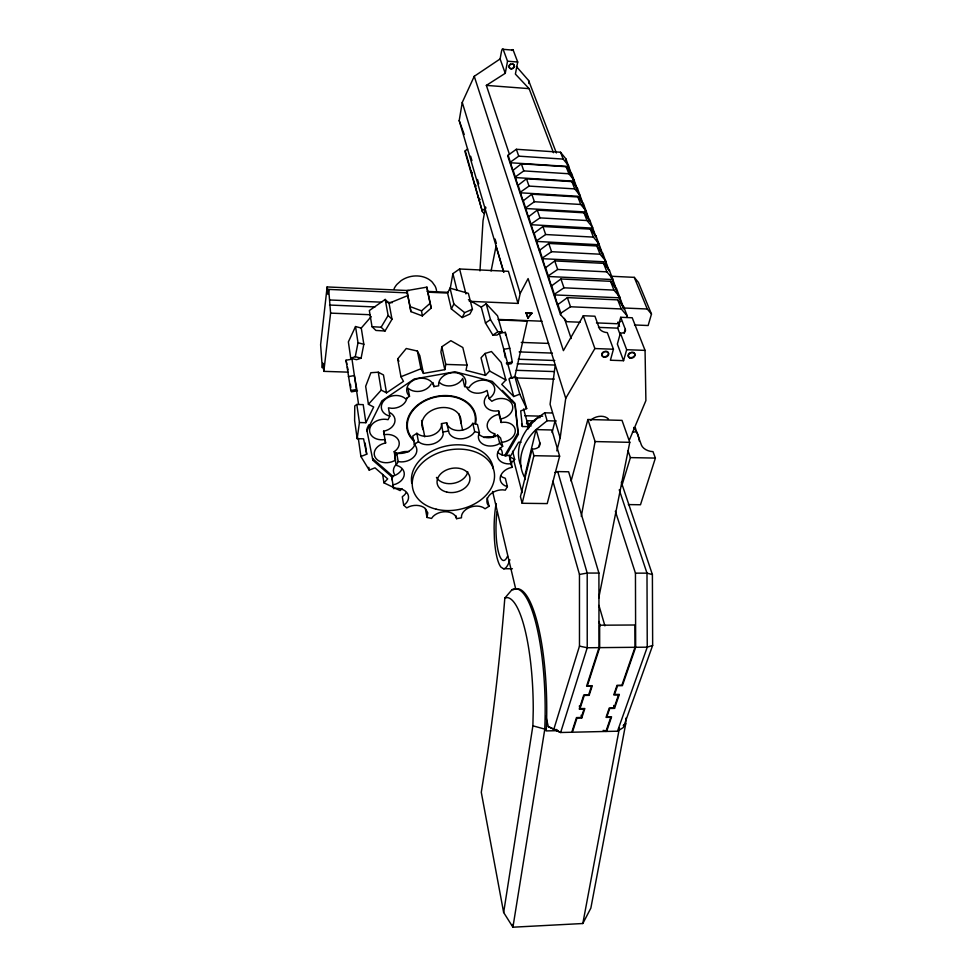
<?xml version="1.0" encoding="UTF-8"?>
<svg xmlns="http://www.w3.org/2000/svg" width="976" height="976" viewBox="0 0 976 976"><rect width="100%" height="100%" fill="white"/><g stroke="black" fill="none" stroke-linecap="round" stroke-linejoin="round"><path stroke-width="1.46" d="M489.061 506.263L487.732 504.58A13.542 9.638 -13.5 0 1 489.989 494.649A13.542 9.638 -13.5 0 1 502.579 489.842L505.3 490.159L507.398 486.609L504.995 485.755A13.713 9.882 -14.3 0 1 500.371 476.849A13.713 9.882 -14.3 0 1 509.106 468.138L511.924 467.358L511.509 463.661L508.618 463.893A13.92 10.187 -14.5 0 1 500.505 448.021L502.664 446.276L499.736 443.446L497.138 444.763A14.115 10.48 -13.9 0 1 478.569 435.076L479.436 432.819L477.459 424.499L472.787 423.352L471.237 425.438A14.14 10.651 -12.7 0 1 447.35 424.865L446.63 422.718L441.506 423.621L441.457 425.914A14.164 10.663 -11.1 0 1 418.972 434.735L416.874 433.295L412.775 436.004L414.324 444.397L415.813 446.252A14.164 10.529 -9.9 0 1 401.038 461.904L398.159 461.563L396.207 465.271L398.794 466.174A13.993 10.248 -9.2 0 1 395.792 484.096L392.962 484.889L393.657 488.537L396.585 488.305A13.774 9.943 -9.4 0 1 407.492 493.514A13.774 9.943 -9.4 0 1 405.748 503.579L403.71 505.239L406.76 507.874L409.261 506.617A13.591 9.675 -10.1 0 1 425.17 508.374L427.793 512.839L427 517.439L431.551 518.427L433.002 516.511A13.469 9.528 -11.2 0 1 445.446 511.729A13.469 9.528 -11.2 0 1 455.914 516.743L456.597 518.671L461.465 517.792L461.538 515.731A13.444 9.516 -12.4 0 1 469.956 507.325A13.444 9.516 -12.4 0 1 483.132 507.483L485.06 508.777L489.061 506.263L487.122 497.87M441.506 423.621L443.202 434.271A14.25 10.675 -11.1 0 1 420.558 443.128L418.448 441.689L416.874 433.295M503.653 912.499L532.884 725.815L533.238 710.138A102.639 24.376 88.7 0 0 507.386 597.58L504.824 598.081L503.689 611.806A574.169 96.148 -88.6 0 1 487.658 752.252L481.278 792.268L503.653 912.499L512.925 927.2L582.818 923.516L590.858 908.107L625.726 723.789L625.86 718.165M479.972 270.877L483.022 220.722L485.621 207.034M408.956 290.58L327.131 286.944L320.616 344.711L322.3 367.842L322.836 363.133L323.837 371.356L348.066 372.137M407.578 292.873L328.692 289.396L328.119 294.435L327.131 286.944M323.837 371.356L330.596 313.125L328.692 289.396M555.259 364.939L550.074 404.271L560.175 437.907L556.808 450.875M402.002 488.634L400.123 490.599L383.946 482.839L387.692 478.874L375.004 467.833L369.209 470.103L360.9 456.5L366.732 454.206L363.584 438.822L357.167 438.675L359.436 422.547L356.826 404.467L363.206 404.637L365.902 422.706L359.436 422.547M560.175 437.907L565.738 398.281L594.872 348.542L583.306 315.724L594.933 316.212L599.301 328.278A6.844 3.819 14.4 0 0 607.328 332.621L613.44 349.225L610.403 360.229L623.554 360.693L626.677 349.713L620.394 333.133A6.832 3.806 14.7 0 0 625.335 329.315L620.712 317.285L632.204 317.761L645.063 350.384L645.892 400.599L629.605 439.481M504.824 598.081L511.973 589.724L513.413 589.711A111.435 27.23 88.7 0 1 546.304 729.523L546.084 730.914L558.272 730.646M503.823 272.292L459.196 120.585L462.258 102.419L474.251 76.311L500.102 58.963L501.42 51.789A5.368 1.159 -85.3 0 1 503.152 49.325L513.205 50.154L517.707 62.025L515.389 74.091L529.114 88.645L553.477 152.707M467.638 149.035L465.259 150.755L465.052 151.927L470.554 170.837L472.299 172.837M470.554 170.837L474.397 184.061L476.154 186.062M450.034 289.64L452.901 273.634L459.586 268.986L508.423 271.316L518.012 303.426L469.334 301.316M513.742 396.524L508.96 378.895L514.877 376.565L519.757 394.158L513.742 396.524L501.749 384.373L505.897 380.03L501.164 362.462L491.465 351.531L485.096 353.446L489.623 371.014L485.475 375.406L466.028 370.355L467.053 365.109L462.819 347.517L450.863 340.685L441.847 346.761L440.908 351.994L444.812 369.66L423.425 373.418L420.937 368.769L417.362 351.043L406.26 348.505L397.671 358.936L400.941 376.736L403.491 381.36L386.508 392.852L381.226 390.107L378.261 372.21L370.892 372.722L365.658 386.313L368.416 404.308L373.686 407.004L365.902 422.706M474.397 184.061L478.338 197.628L480.119 199.641M444.812 369.66L445.788 364.402L441.847 346.761M581.281 516.414L595.092 441.567L587.894 419.509L622.017 420.375L629.776 442.335L598.715 598.166M478.338 197.628L482.388 211.572L484.194 213.598M509.472 154.428L486.353 85.388L505.263 73.298L507.532 61.207L503.152 49.325M582.818 923.516L619.455 727.889M482.388 211.572L465.259 150.755M355.532 326.533L348.371 341.893L350.726 358.216L355.276 356.716L358.009 342.759L355.532 326.533L361.266 328.046L371.197 316.602M350.726 358.216L356.508 359.693L361.096 358.204L363.828 344.272L361.266 328.046M508.142 155.16L512.876 170.422L521.355 163.809L566.141 166.701L571.485 174.155L565.97 158.978L560.529 152.232L516.365 149.279L508.142 155.16L507.886 156.489L560.492 314.626L566.824 321.69L580.159 322.226M491.087 271.047L496.04 246.208L503.604 271.938M582.794 203.142L577.475 188.429L571.912 181.609L526.503 178.779L517.878 185.452L513.01 169.751M523.185 200.263L528.358 216.904L537.276 210.108L584.002 212.805L589.504 220.369L583.477 203.825L577.865 196.969L531.81 194.2L523.038 200.946L518.012 184.781M533.994 232.691L539.496 250.368L548.732 243.439L596.861 245.976L602.473 253.614L596.055 236.058L590.334 229.128L542.912 226.517L533.835 233.374L528.504 216.221M518.012 303.426L520.171 293.471L528.101 278.575L565.738 398.281M514.669 377.419L527.321 321.104L498.565 319.933M545.499 267.217L551.379 286.029L560.944 278.977L610.549 281.32L616.283 289.018L609.451 270.34L603.595 263.361L554.746 260.921L545.34 267.912L539.655 249.673M565.677 160.284L565.97 158.978M577.475 188.429L577.316 189.1L571.631 173.484M626.885 317.407L627.275 316.004L623.725 306.915L617.747 299.876L567.361 297.631L557.613 304.756L551.538 285.334M526.515 423.816L527.247 420.741L534.702 420.924M527.845 429.281L528.48 426.658L523.563 408.968M540.24 417.582L537.63 417.521L530.236 423.34L529.187 427.72L527.247 420.741M583.319 204.496L583.477 203.825M560.492 314.626L560.834 313.211L557.784 304.048M525.259 479.57L524.551 476.898L536.105 429.599L551.879 429.977L559.626 456.195L547.219 503.592L522.16 503.274L520.452 496.65L532.079 449.106A9.894 6.222 13.6 0 0 539.838 442.811L536.105 429.599M522.16 503.274L533.896 455.682L532.079 449.106M596.055 236.058L595.885 236.729L589.675 219.698M538.776 447.13L539.838 442.811M552.087 432.539L555.051 420.863M609.451 270.34L609.268 271.035L602.643 252.93M623.725 306.915L623.53 307.611L616.466 288.335M571.106 481.022L587.894 419.509M620.26 334.853L617.723 328.143L620.712 317.285M620.394 333.133L617.357 344.064L623.554 360.693M624.201 333.414L625.335 329.315M611.549 276.269L634.266 277.355L638.414 282.381L651.48 314.065L648.137 325.52L634.498 324.959M621.761 485.987L630.398 457.598L628.007 450.766M554.966 472.518L557.723 471.591L568.642 471.786L598.91 573.071L598.996 647.649L586.588 686.226L591.493 686.14L588.638 694.924L583.758 695.01L579.232 709.064L584.063 708.966L581.293 717.482L576.487 717.58L571.777 732.244L560.639 732.5L553.88 729.096L579.476 646.124L579.463 574.449L552.904 481.205M632.497 431.904L636.681 432.002L641.403 445.032A9.772 5.954 17 0 0 652.993 451.632L655.384 458.086L640.488 504.751L628.324 504.592M580.012 708.625L584.27 695.437L589.138 695.351L592.286 685.689L587.381 685.762L599.667 647.637L599.642 625.213L634.937 624.994L635.01 647.295L621.883 685.225L617.039 685.298L613.745 694.924L618.564 694.839L614.026 707.966L609.231 708.064L606.035 717.384L610.805 717.287L605.889 731.451L572.412 732.22L576.999 717.994L581.806 717.885L584.844 708.527L580.012 708.625L579.329 705.99M604.242 730.499L606.621 731.439L611.574 716.848L606.816 716.957L609.719 708.478L614.514 708.381L619.357 694.4L614.538 694.473L617.54 685.725L622.383 685.652L635.669 647.283L635.449 573.144L615.344 511.241M606.621 731.439L617.503 731.195L647.247 647.173L646.99 573.156L619.235 489.818M621.334 482.29L652.395 574.559L652.651 645.417L623.322 727.547L617.503 731.195M367.208 428.11L368.818 424.865M447.569 293.056L450.034 288.176L468.358 293.349L472.433 309.185L469.895 314.052L462.148 317.542L451.363 308.928L447.569 293.056L427.671 292.166L426.915 287.139L406.833 290.616L410.896 311.625L422.327 315.919L431.197 308.087L426.915 287.139M406.846 398.22A13.579 10.431 -9.6 0 1 391.827 408.31L388.436 407.858L389.839 416.142L388.045 419.68A13.505 10.187 -9 0 0 369.672 429.184A13.505 10.187 -9 0 0 384.934 439.517L385.605 443.019A13.31 9.882 -9.2 0 0 375.284 457.488A13.31 9.882 -9.2 0 0 395.597 460.001L394.194 451.656A13.225 9.87 -9.1 0 0 398.208 439.664A13.225 9.87 -9.1 0 0 384.251 434.698L383.58 431.197A13.42 10.163 -9 0 0 394.597 422.889A13.42 10.163 -9 0 0 389.705 412.506M451.363 308.928L453.864 304.024L450.034 288.176M462.148 317.542L464.686 312.649L472.433 309.185M415.178 443.202A14.067 10.516 -9.8 0 1 399.587 453.462L396.72 453.12L394.792 456.817L396.207 465.271M511.705 378.151L499.383 333.353L505.3 332.316L509.765 348.261L512.29 362.072L511.412 363.658L506.947 364.438M487.244 395.256A13.359 10.114 -14.6 0 0 485.743 406.724A13.359 10.114 -14.6 0 0 498.59 410.786L499.004 414.324A13.164 9.821 -14.4 0 0 487.353 423.816A13.164 9.821 -14.4 0 0 494.71 433.759L492.795 437.138A12.993 9.589 -13.6 0 0 483.986 437.541M583.306 315.724L563.408 350.64L474.251 76.311M504.616 455.707L517.951 432.722L514.767 402.942M505.751 456.085L518.378 434.344L515.206 404.552L492.233 381.384L455.097 371.783L414.3 378.969L381.86 400.868L366.915 430.855L366.671 429.196L372.856 460.282L391.315 476.398M385.032 330.998L391.998 319.274L389.034 303.219L385.203 299.437L369.343 310.563L372.027 326.692L375.919 330.449L385.032 330.998L381.128 327.216L372.027 326.692M381.128 327.216L388.131 315.468L385.203 299.437M472.787 423.352L474.726 431.673L473.165 433.759A14.237 10.663 -12.7 0 1 449.131 433.21L446.63 422.718M527.845 317.749L531.847 312.991L527.979 318.188L526.04 312.759L527.979 318.188M368.416 404.308L381.226 390.107M485.096 353.446L481.009 357.802L485.475 375.406M510.997 463.149L514.694 459.44L512.559 451.217M422.327 315.919L421.547 310.856L430.428 303.024M556.259 420.985L547.133 420.754L535.19 430.331A60.756 43.798 -17.1 0 0 524.014 476.19L524.551 476.898M510.448 162.077L518.732 156.16L563.189 159.088L568.654 165.847M515.377 176.876L523.795 170.898L568.874 173.765L574.4 180.572M482.62 210.365L485.877 208.071M520.464 192.113L529.016 186.087L574.73 188.893L580.317 195.725M525.698 207.827L534.397 201.739L580.769 204.472L586.417 211.341M356.826 404.467L354.776 405.906L354.617 420.534L357.167 438.675M531.103 224.029L539.948 217.88L587.003 220.539L592.7 227.445M536.666 240.73L545.669 234.533L593.42 237.107L599.179 244.049M542.424 257.981L551.574 251.71L600.045 254.211L605.864 261.178M481.253 307.135L486.182 303.768L497.565 315.846L501.969 331.73L496.991 335.073L492.88 335.122L485.462 323.007L481.253 307.135L468.431 299.681M548.353 275.793L557.686 269.461L606.889 271.865L612.769 278.855M485.462 323.007L490.464 319.616L486.182 303.768M492.88 335.122L497.894 331.742L501.969 331.73M554.49 294.191L563.982 287.81L613.953 290.104L619.906 297.131M501.115 442.348A13.249 9.833 -14.4 0 0 515.291 430.831A13.249 9.833 -14.4 0 0 501.091 422.486L500.688 418.948A13.444 10.126 -14.6 0 0 511.949 403.954A13.444 10.126 -14.6 0 0 491.843 401.295L489.098 398.562A13.615 10.407 -14 0 0 489.83 381.762A13.615 10.407 -14 0 0 469.017 387.692L464.625 386.569A13.737 10.577 -12.7 0 0 454.23 372.6A13.737 10.577 -12.7 0 0 438.7 385.788L433.881 386.642A13.749 10.602 -11 0 0 415.178 379.469A13.749 10.602 -11 0 0 409.517 396.305L405.674 398.879A13.664 10.443 -9.7 0 0 384.08 400.441A13.664 10.443 -9.7 0 0 389.839 416.142M560.834 313.211L570.509 306.769L621.261 308.953L627.275 316.004M414.324 444.397L418.448 441.689M620.834 321.36L617.21 323.739L596.458 322.897M623.225 725.424L625.726 723.789M502.664 446.276L500.566 437.968L497.65 435.137L495.064 436.455A14.03 10.468 -13.9 0 1 479.021 434.393M389.034 303.219L407.651 295.643M400.941 376.736L420.937 368.769M514.877 376.565L516.524 377.346L521.733 390.961L526.674 408.59L520.708 410.92L522.319 426.5L528.48 426.658M652.651 645.417L647.247 647.173L635.669 647.283M393.657 488.537L391.583 476.41L394.389 475.617A13.896 10.236 -9.2 0 0 401.783 469.505M579.463 574.449L587.198 573.058L598.91 573.071M443.25 431.978L448.411 431.063M357.472 390.766L351.47 391.827L350.787 390.51L346.029 360.217L352.007 359.18L358.534 404.137M348.322 376.626L354.386 375.565L356.838 389.448L350.787 390.51M509.765 348.261L503.775 349.31L505.275 357.606M506.288 363.133L512.29 362.072M511.509 463.661L509.374 455.341L506.495 455.572A13.835 10.175 -14.5 0 1 497.723 452.364M546.304 729.523L532.884 725.815M545.901 716.433L548.317 726.608L554.234 729.633L556.979 729.572M598.996 647.649L587.235 647.759L579.476 646.124M599.667 647.637L635.01 647.295M635.449 573.144L646.99 573.156L652.395 574.559M496.137 503.518A41.151 9.833 -89.6 0 0 494.112 528.101L494.393 538.447A41.151 9.833 -89.6 0 0 501.005 567.19L503.531 568.727L512.412 568.752M533.896 455.682L559.626 456.195M630.398 457.598L655.384 458.086M595.092 441.567L629.776 442.335M521.062 442.262L518.622 442.201L509.997 457L514.694 459.44M521.294 466.87A60.378 43.761 -17.2 0 1 544.791 412.811L552.355 413.007M524.661 415.739L542.693 416.203M510.204 377.736L513.242 377.834M516.28 377.932L554.27 379.139M517.207 363.78L555.161 365.061M445.788 364.402L467.053 365.109M516.231 370.319L554.307 371.575M518.219 359.241L554.746 360.51M521.269 342.405L548.634 343.418M594.872 348.542L613.44 349.225M626.677 349.713L645.063 350.384M519.134 351.909L552.416 353.105M498.114 319.42L542.058 321.214M330.596 313.125L369.941 314.723M598.508 327.375L617.723 328.143M527.491 312.82L531.847 312.991M526.162 313.198L531.981 313.442M329.522 305.037L374.967 306.94M623.152 307.965L647.259 309.002L651.48 314.065M330.108 299.998L381.738 302.182M386.301 302.377L392.376 302.633M554.331 294.898L619.711 297.826M427.146 291.385L448.362 292.336M548.195 276.489L612.586 279.551M542.266 258.677L605.693 261.861M536.519 241.426L599.008 244.732M530.956 224.712L592.53 228.116M525.552 208.51L586.247 212.012M520.318 192.797L580.159 196.396M515.243 177.547L574.242 181.231M510.314 162.748L568.508 166.506M486.353 85.388L529.114 88.645M507.532 61.207L517.707 62.025M474.726 431.673L479.436 432.819M355.276 356.716L361.096 358.204M358.009 342.759L363.828 344.272M406.833 290.616L410.079 306.574L421.547 310.856M603.18 730.365L605.889 731.451M548.317 726.608L553.88 729.096M554.234 729.633L560.639 732.5L587.235 647.759L587.198 573.058L557.723 471.591M378.261 372.21L383.47 374.955L386.508 392.852M489.623 371.014L505.897 380.03M453.864 304.024L464.686 312.649M393.328 476.727L372.612 458.61L372.856 460.282M394.194 451.656L397.049 454.206M388.131 315.468L391.998 319.274M502.323 390.376L510.448 398.574M511.461 399.599L513.937 402.1M516.328 66.441L528.626 80.532L556.369 152.951M633.753 427.427L637.169 432.746A60.756 43.798 -17.1 0 1 639.329 441.091M490.464 319.616L497.894 331.742M397.671 358.936L398.928 361.242M417.362 351.043L419.814 355.654L423.425 373.418M519.757 394.158L526.674 408.59M634.266 277.355L647.259 309.002M567.324 164.529L578.902 194.261M580.012 197.091L589.382 221.149M592.139 228.225L595.445 236.717M596.556 239.547L603.168 256.542M605.376 262.202L608.133 269.278M610.342 274.939L616.954 291.922M618.064 294.752L623.579 308.904M560.529 152.232L563.189 159.088M566.141 166.701L568.874 173.765M571.912 181.609L574.73 188.893M577.865 196.969L580.769 204.472M584.002 212.805L587.003 220.539M590.334 229.128L593.42 237.107M596.861 245.976L600.045 254.211M603.595 263.361L606.889 271.865M610.549 281.32L613.953 290.104M617.747 299.876L621.261 308.953M617.881 322.092L619.504 326.362M500.102 58.963L505.263 73.298M459.196 120.585L464.222 134.493M516.365 149.279L518.732 156.16M521.355 163.809L523.795 170.898M526.503 178.779L529.016 186.087M531.81 194.2L534.397 201.739M537.276 210.108L539.948 217.88M542.912 226.517L545.669 234.533M548.732 243.439L551.574 251.71M554.746 260.921L557.686 269.461M560.944 278.977L563.982 287.81M567.361 297.631L570.509 306.769M564.409 318.396L571.155 338.526M462.258 102.419L520.171 293.471M470.639 156.258L471.92 160.613M477.496 179.474L478.777 183.817M495.076 239.059L496.369 243.427M544.791 412.811L547.133 420.754M598.947 605.425L604.913 625.848M598.983 621.505L600.24 625.884M613.684 705.453L614.514 708.381M530.236 423.34L531.005 426.085M521.574 423.779L522.319 426.5M517.951 432.722L518.378 434.344M581.123 715.262L581.806 717.885M513.791 460.538L522.136 492.746M498.59 410.786L500.688 418.948M499.004 414.324L501.091 422.486M509.801 459.037L511.924 467.358M459.586 268.986L465.942 293.922M489.098 398.562L487.048 390.424A13.53 10.382 -14 0 1 466.809 387.631M497.65 435.137L499.736 443.446M494.71 433.759L495.393 436.492M507.398 486.609L505.324 478.264L502.921 477.398A13.627 9.87 -14.3 0 1 500.566 475.751M452.901 273.634L456.914 289.799M492.587 491.44L515.657 588.772M464.625 386.569L462.722 378.432A13.64 10.565 -12.7 0 1 439.542 382.519M458.964 413.8L462.624 430.111M427.988 293.617L431.197 308.087M433.027 382.555L433.881 386.642M456.012 515.853L456.597 518.671M346.029 360.217L346.883 364.353M347.444 367.11L348.017 369.867M421.571 420.424L424.755 436.845M391.583 476.41L392.279 480.058M512.4 924.467L512.925 927.2L544.73 729.56A111.459 27.133 88.7 0 0 511.973 589.724M409.517 396.305L407.968 388.082A13.652 10.577 -11 0 0 431.185 383.983M425.438 508.972L427 517.439M396.72 453.12L398.159 461.563M403.71 505.239L402.283 496.747L404.308 495.088A13.688 9.931 -9.3 0 0 406.065 492.697M410.079 306.574L410.896 311.625M383.58 431.197L385.605 443.019M382.629 474.434L383.946 482.839M368.806 467.297L369.209 470.103M365.097 443.019L366.732 454.206M358.326 438.297L360.9 456.5M350.421 384.349L350.835 387.338M509.374 455.341L509.655 457.805M505.3 332.316L505.605 335.11M528.626 80.532L528.846 83.521M631.399 352.238A3.477 2.611 -21.2 0 1 634.827 354.8A3.477 2.611 -21.2 0 1 630.423 357.643A3.477 2.611 -21.2 0 1 628.52 354.105M629.032 353.446A3.477 2.611 -21.2 0 1 629.715 352.897M604.974 351.287A3.489 2.647 -20.2 0 1 608.341 354.337A3.489 2.647 -20.2 0 1 603.022 356.423A3.489 2.647 -20.2 0 1 603.29 351.946M511.985 50.532A5.356 1.183 -85.2 0 1 513.205 50.154M590.431 420.497A11.675 8.528 -18.3 0 1 608.512 419.094M514.023 65.124A2.647 2.355 -28.5 0 1 512.461 68.357A2.647 2.355 -28.5 0 1 509.167 67.185A2.647 2.355 -28.5 0 1 510.716 63.965M512.693 63.879A2.647 2.355 -28.5 0 1 513.705 64.599M635.291 427.586A60.378 43.761 -17.2 0 1 636.01 430.379M413.848 440.92A34.977 26.352 -11.8 0 1 432.893 397.269A34.977 26.352 -11.8 0 1 475.568 423.572M499.968 448.033A13.078 9.601 -13.6 0 1 502.115 455.06M394.438 474.312A13.127 9.638 -9.9 0 1 396.049 464.539M397.964 453.633A13.042 9.626 -9.9 0 1 408.883 451.693M411.799 483.413A41.443 30.171 -11.8 0 1 447.935 445.678A41.443 30.171 -11.8 0 1 493.344 468.797M467.785 471.786A16.519 12.054 -11.8 0 1 453.45 483.34A16.519 12.054 -11.8 0 1 436.455 477.398M414.349 440.591A34.343 25.876 -11.8 0 1 433.051 397.732A34.343 25.876 -11.8 0 1 474.946 423.56M423.328 429.843A19.715 14.847 -11.8 0 1 439.151 407.907A19.715 14.847 -11.8 0 1 460.721 423.206M509.862 559.724A41.151 9.833 -89.6 0 1 503.531 568.727M507.557 556.137A32.916 7.857 -89.6 0 1 498.187 551.074A32.916 7.857 -89.6 0 1 497.052 511.802M394.072 288.737A22.265 18.141 -11.5 0 1 396.951 284.37L401.051 280.685A22.265 18.141 -11.5 0 1 432.27 282.125L435.101 286.102A22.265 18.141 -11.5 0 1 436.528 290.628M630.069 358.07A3.477 2.611 -21.2 0 0 635.059 354.861A3.477 2.611 -21.2 0 0 629.923 353.422A3.477 2.611 -21.2 0 0 630.069 358.07M603.705 357.131A3.489 2.647 -20.2 0 0 608.695 353.91A3.489 2.647 -20.2 0 0 603.485 352.47A3.489 2.647 -20.2 0 0 603.705 357.131M511.241 68.881A2.647 2.355 -28.5 0 0 514.132 65.429A2.647 2.355 -28.5 0 0 509.74 65.075A2.647 2.355 -28.5 0 0 511.241 68.881M446.776 492.087A16.629 12.066 -11.8 0 0 469.871 477.471A16.629 12.066 -11.8 0 0 443.848 471.371A16.629 12.066 -11.8 0 0 446.776 492.087M436.126 509.179A41.578 30.183 -11.8 0 0 494.368 473.079A41.578 30.183 -11.8 0 0 429.647 457.232A41.578 30.183 -11.8 0 0 436.126 509.179"/></g></svg>
